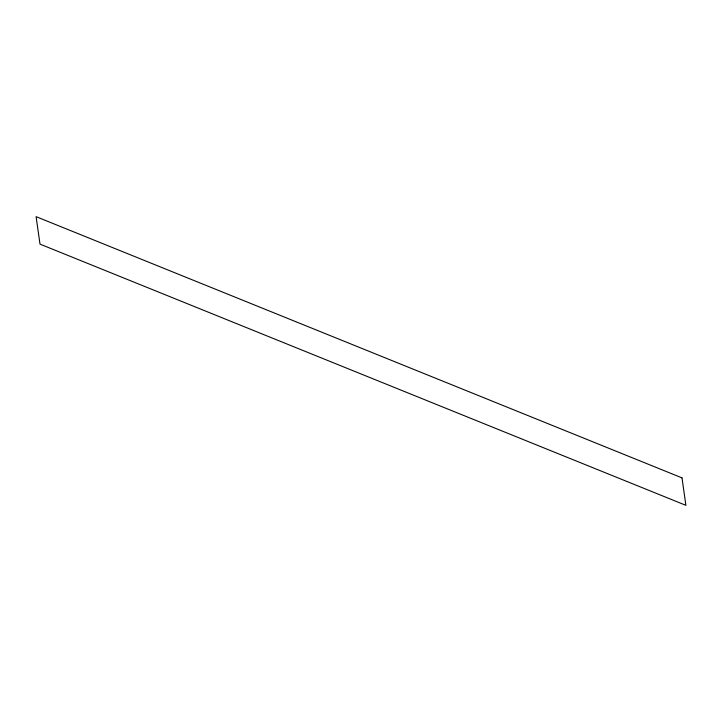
<?xml version="1.0" encoding="UTF-8"?>
<svg xmlns="http://www.w3.org/2000/svg" width="722" height="722" viewBox="0 0 722 722"><rect width="100%" height="100%" fill="white"/><g stroke="black" fill="none" stroke-linecap="round" stroke-linejoin="round"><path stroke-width="1.08" d="M682.001 477.874L36.1 216.663L39.999 244.126L685.9 505.337L682.001 477.874"/></g></svg>
